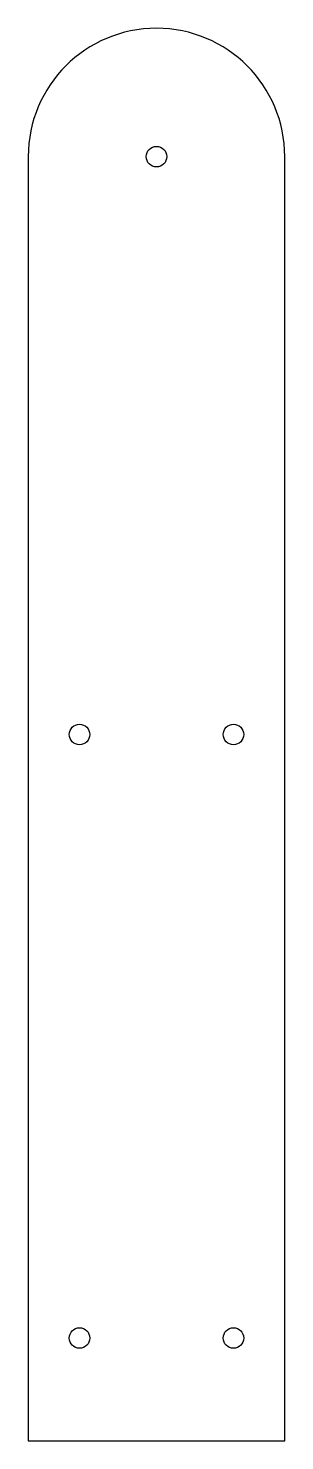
# Model space of a CAD drawing. Header units: millimetres. Extents: x -25 to 25, y -250 to 25.
import ezdxf

# ---------------------------------------------------------------- set-up
doc = ezdxf.new("R2010")
doc.units = ezdxf.units.MM

msp = doc.modelspace()

# ---------------------------------------------------------------- linework, layer by layer
at = {"color": 7, "linetype": 'Continuous', "lineweight": 25}
for p, q in [((-25, 0), (-25, -250)), ((25, -250), (25, 0)), ((-25, -250), (25, -250))]:
    msp.add_line(p, q, dxfattribs=at)
for centre in [(0, 0), (-15, -112.5), (15, -112.5), (-15, -230), (15, -230)]:
    msp.add_circle(centre, 2, dxfattribs=at)
msp.add_arc((0, 0), 25, 0, 180, dxfattribs=at)

doc.saveas('drawing.dxf')
